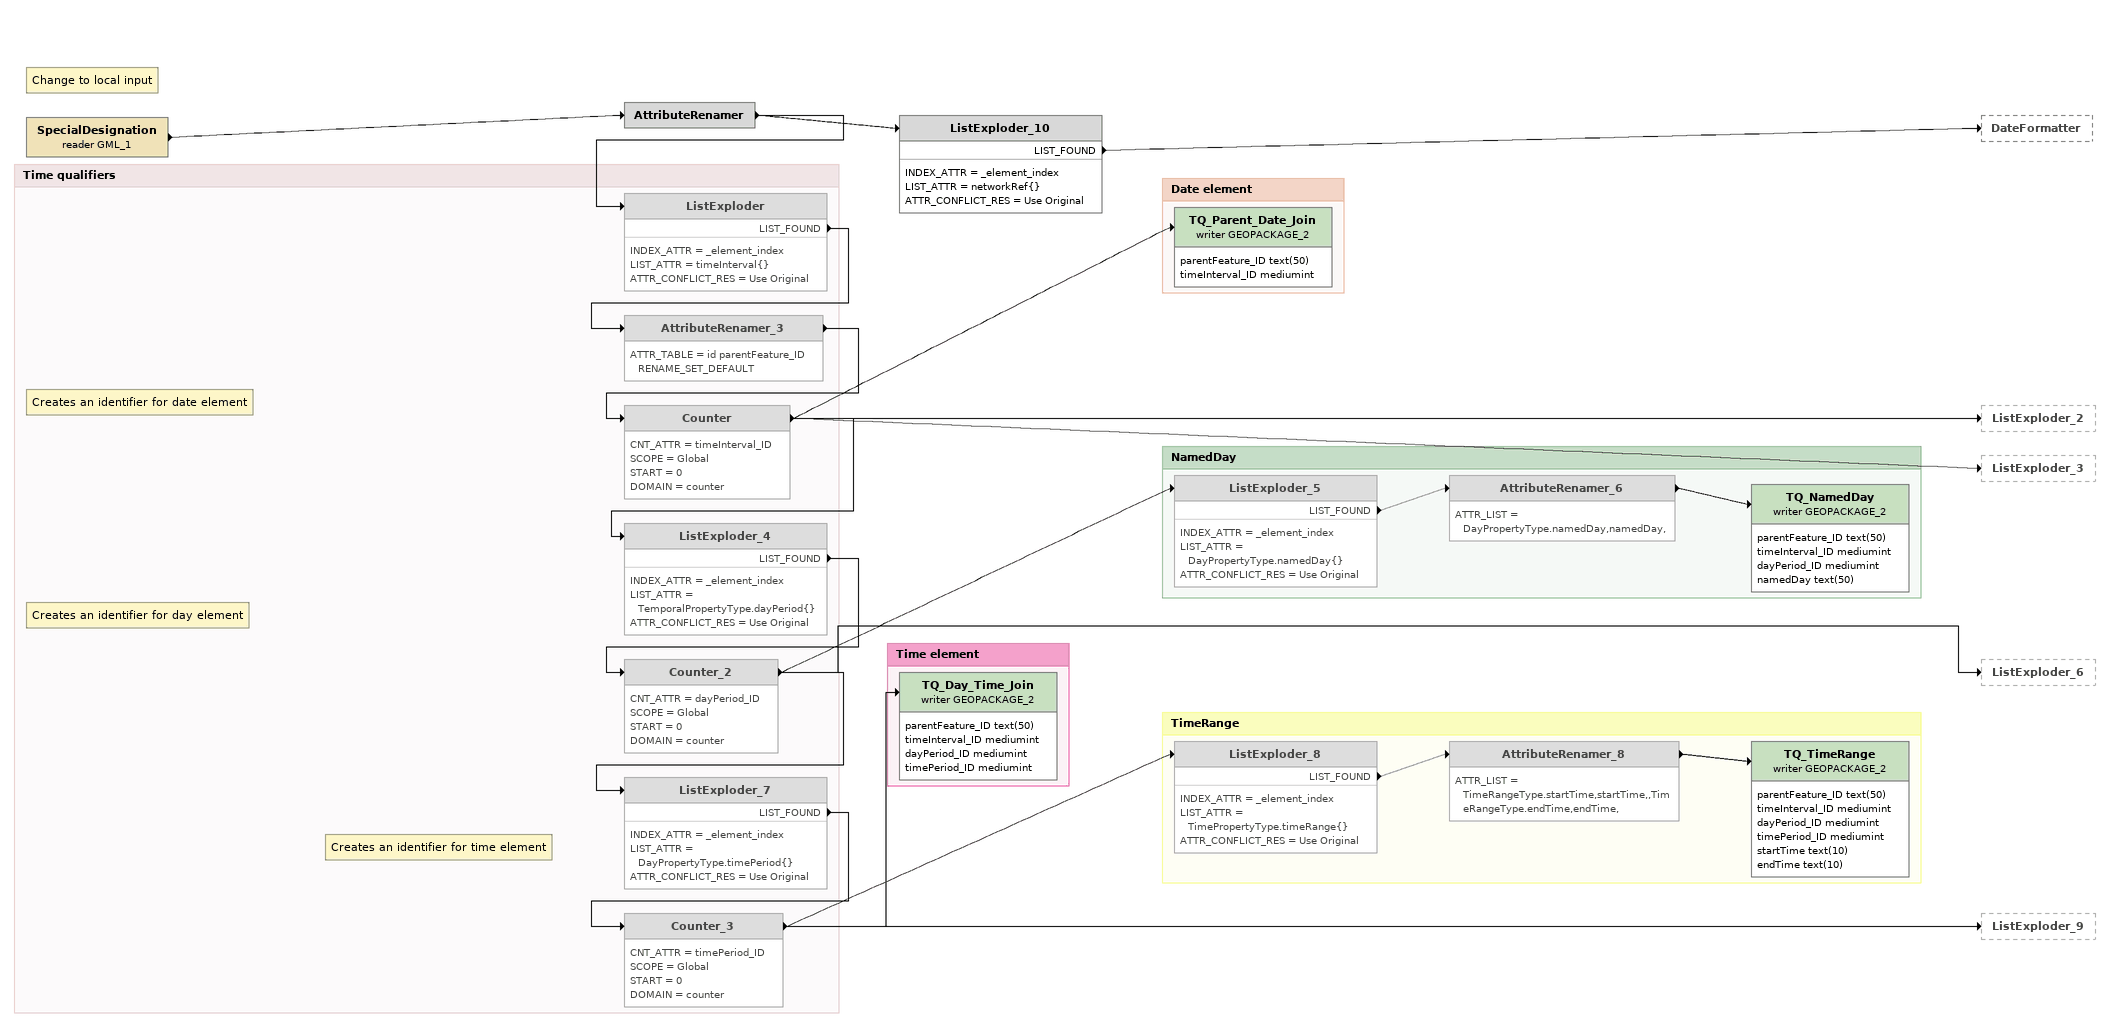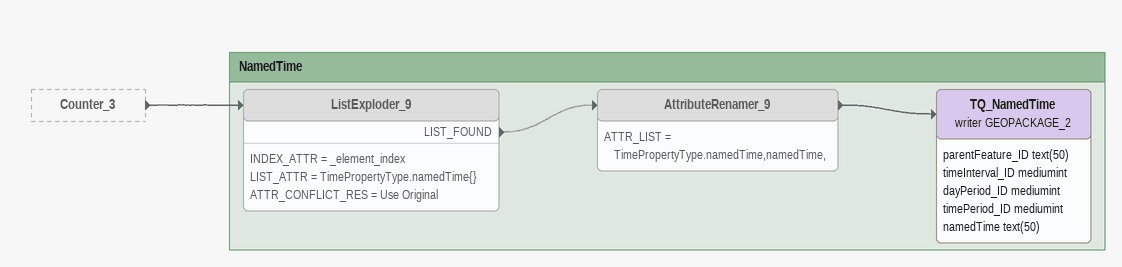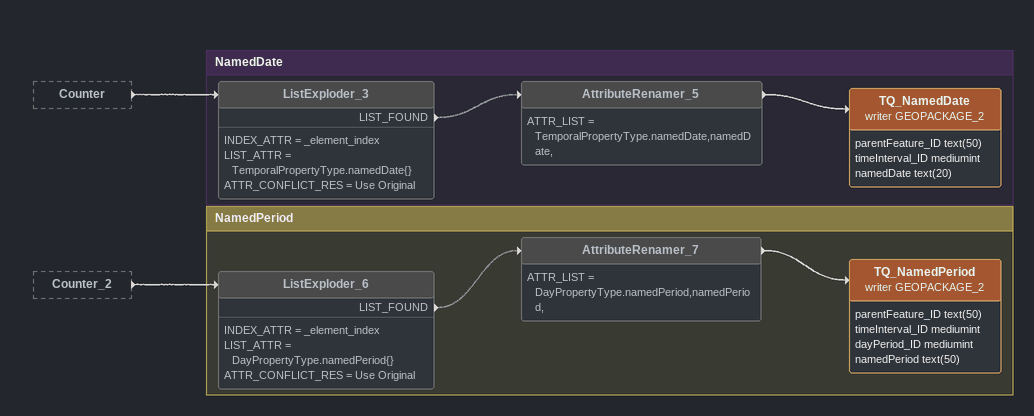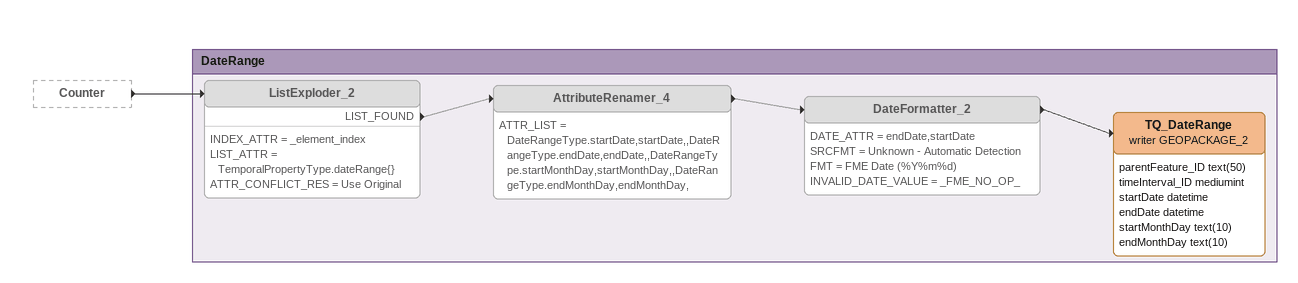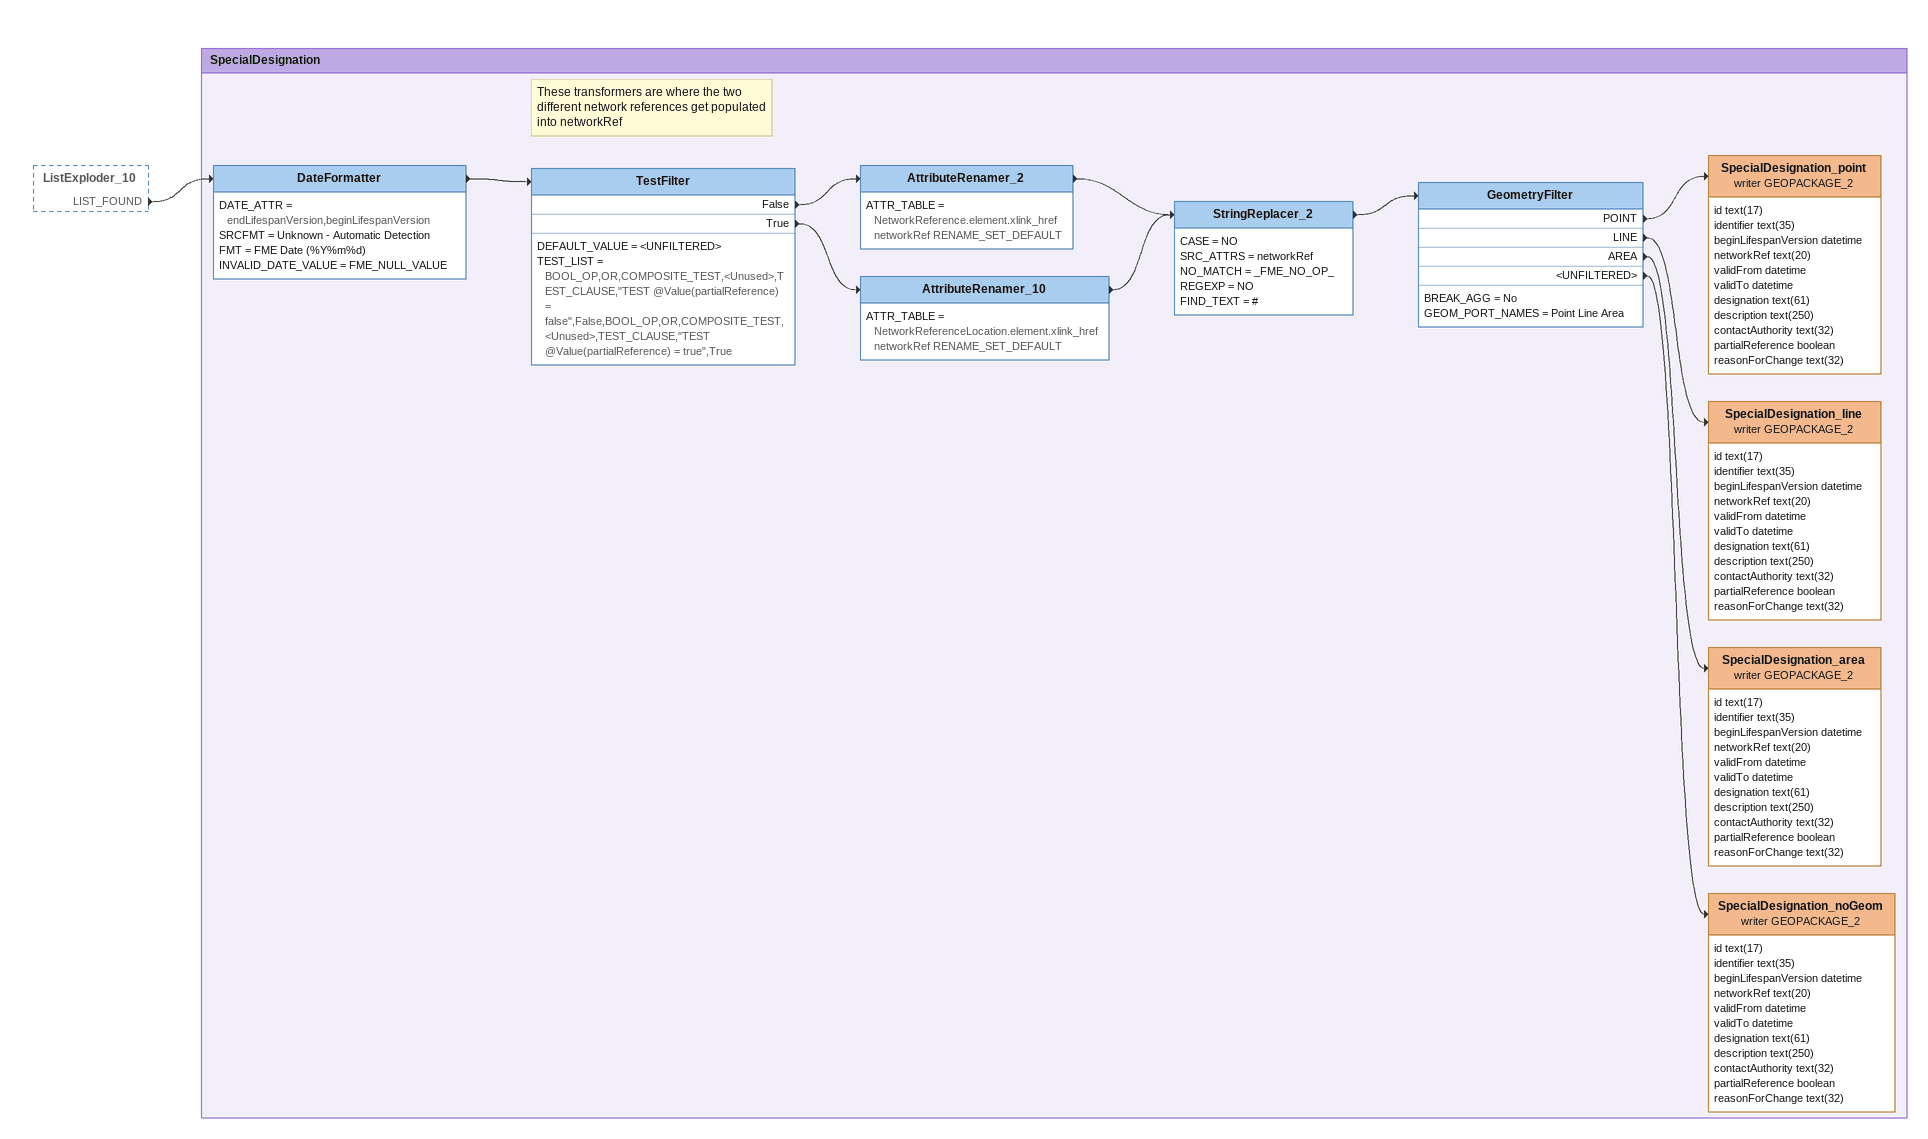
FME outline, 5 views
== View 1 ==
Note: Change to local input
SpecialDesignation (reader GML_1)
    -> AttributeRenamer
AttributeRenamer
    -> ListExploder_10
    -> ListExploder
ListExploder_10
    INDEX_ATTR = _element_index
    LIST_ATTR = networkRef{}
    ATTR_CONFLICT_RES = Use Original
    LIST_FOUND -> DateFormatter

Bookmark: Time qualifiers
ListExploder [off]
    INDEX_ATTR = _element_index
    LIST_ATTR = timeInterval{}
    ATTR_CONFLICT_RES = Use Original
    LIST_FOUND -> AttributeRenamer_3
AttributeRenamer_3 [off]
    ATTR_TABLE = id parentFeature_ID RENAME_SET_DEFAULT
    -> Counter
Note: Creates an identifier for date element
Counter [off]
    CNT_ATTR = timeInterval_ID
    SCOPE = Global
    START = 0
    DOMAIN = counter
    -> ListExploder_2
    -> ListExploder_3
    -> ListExploder_4
    -> TQ_Parent_Date_Join (writer GEOPACKAGE_2)
ListExploder_4 [off]
    INDEX_ATTR = _element_index
    LIST_ATTR = TemporalPropertyType.dayPeriod{}
    ATTR_CONFLICT_RES = Use Original
    LIST_FOUND -> Counter_2
Note: Creates an identifier for day element
Counter_2 [off]
    CNT_ATTR = dayPeriod_ID
    SCOPE = Global
    START = 0
    DOMAIN = counter
    -> ListExploder_5
    -> ListExploder_6
    -> ListExploder_7
ListExploder_7 [off]
    INDEX_ATTR = _element_index
    LIST_ATTR = DayPropertyType.timePeriod{}
    ATTR_CONFLICT_RES = Use Original
    LIST_FOUND -> Counter_3
Note: Creates an identifier for time element
Counter_3 [off]
    CNT_ATTR = timePeriod_ID
    SCOPE = Global
    START = 0
    DOMAIN = counter
    -> ListExploder_8
    -> ListExploder_9
    -> TQ_Day_Time_Join (writer GEOPACKAGE_2)

Bookmark: Date element
TQ_Parent_Date_Join (writer GEOPACKAGE_2)
    attributes: parentFeature_ID text(50), timeInterval_ID mediumint

Bookmark: NamedDay
ListExploder_5 [off]
    INDEX_ATTR = _element_index
    LIST_ATTR = DayPropertyType.namedDay{}
    ATTR_CONFLICT_RES = Use Original
    LIST_FOUND -> AttributeRenamer_6 [off]
AttributeRenamer_6 [off]
    ATTR_LIST = DayPropertyType.namedDay,namedDay,
    -> TQ_NamedDay (writer GEOPACKAGE_2)
TQ_NamedDay (writer GEOPACKAGE_2)
    attributes: parentFeature_ID text(50), timeInterval_ID mediumint, dayPeriod_ID mediumint, namedDay text(50)

Bookmark: Time element
TQ_Day_Time_Join (writer GEOPACKAGE_2)
    attributes: parentFeature_ID text(50), timeInterval_ID mediumint, dayPeriod_ID mediumint, timePeriod_ID mediumint

Bookmark: TimeRange
ListExploder_8 [off]
    INDEX_ATTR = _element_index
    LIST_ATTR = TimePropertyType.timeRange{}
    ATTR_CONFLICT_RES = Use Original
    LIST_FOUND -> AttributeRenamer_8 [off]
AttributeRenamer_8 [off]
    ATTR_LIST = TimeRangeType.startTime,startTime,,TimeRangeType.endTime,endTime,
    -> TQ_TimeRange (writer GEOPACKAGE_2)
TQ_TimeRange (writer GEOPACKAGE_2)
    attributes: parentFeature_ID text(50), timeInterval_ID mediumint, dayPeriod_ID mediumint, timePeriod_ID mediumint, startTime text(10), endTime text(10)

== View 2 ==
Counter_3 [outside]
    -> ListExploder_9

Bookmark: NamedTime
ListExploder_9 [off]
    INDEX_ATTR = _element_index
    LIST_ATTR = TimePropertyType.namedTime{}
    ATTR_CONFLICT_RES = Use Original
    LIST_FOUND -> AttributeRenamer_9 [off]
AttributeRenamer_9 [off]
    ATTR_LIST = TimePropertyType.namedTime,namedTime,
    -> TQ_NamedTime (writer GEOPACKAGE_2)
TQ_NamedTime (writer GEOPACKAGE_2)
    attributes: parentFeature_ID text(50), timeInterval_ID mediumint, dayPeriod_ID mediumint, timePeriod_ID mediumint, namedTime text(50)

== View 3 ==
Counter [outside]
    -> ListExploder_3
Counter_2 [outside]
    -> ListExploder_6

Bookmark: NamedDate
ListExploder_3 [off]
    INDEX_ATTR = _element_index
    LIST_ATTR = TemporalPropertyType.namedDate{}
    ATTR_CONFLICT_RES = Use Original
    LIST_FOUND -> AttributeRenamer_5 [off]
AttributeRenamer_5 [off]
    ATTR_LIST = TemporalPropertyType.namedDate,namedDate,
    -> TQ_NamedDate (writer GEOPACKAGE_2)
TQ_NamedDate (writer GEOPACKAGE_2)
    attributes: parentFeature_ID text(50), timeInterval_ID mediumint, namedDate text(20)

Bookmark: NamedPeriod
ListExploder_6 [off]
    INDEX_ATTR = _element_index
    LIST_ATTR = DayPropertyType.namedPeriod{}
    ATTR_CONFLICT_RES = Use Original
    LIST_FOUND -> AttributeRenamer_7 [off]
AttributeRenamer_7 [off]
    ATTR_LIST = DayPropertyType.namedPeriod,namedPeriod,
    -> TQ_NamedPeriod (writer GEOPACKAGE_2)
TQ_NamedPeriod (writer GEOPACKAGE_2)
    attributes: parentFeature_ID text(50), timeInterval_ID mediumint, dayPeriod_ID mediumint, namedPeriod text(50)

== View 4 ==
Counter [outside]
    -> ListExploder_2

Bookmark: DateRange
ListExploder_2 [off]
    INDEX_ATTR = _element_index
    LIST_ATTR = TemporalPropertyType.dateRange{}
    ATTR_CONFLICT_RES = Use Original
    LIST_FOUND -> AttributeRenamer_4 [off]
AttributeRenamer_4 [off]
    ATTR_LIST = DateRangeType.startDate,startDate,,DateRangeType.endDate,endDate,,DateRangeType.startMonthDay,startMonthDay,,DateRangeType.endMonthDay,endMonthDay,
    -> DateFormatter_2 [off]
DateFormatter_2 [off]
    DATE_ATTR = endDate,startDate
    SRCFMT = Unknown - Automatic Detection
    FMT = FME Date (%Y%m%d)
    INVALID_DATE_VALUE = _FME_NO_OP_
    -> TQ_DateRange (writer GEOPACKAGE_2)
TQ_DateRange (writer GEOPACKAGE_2)
    attributes: parentFeature_ID text(50), timeInterval_ID mediumint, startDate datetime, endDate datetime, startMonthDay text(10), endMonthDay text(10)

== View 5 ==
ListExploder_10 [outside]
    LIST_FOUND -> DateFormatter

Bookmark: SpecialDesignation
DateFormatter
    DATE_ATTR = endLifespanVersion,beginLifespanVersion
    SRCFMT = Unknown - Automatic Detection
    FMT = FME Date (%Y%m%d)
    INVALID_DATE_VALUE = FME_NULL_VALUE
    -> TestFilter
TestFilter
    DEFAULT_VALUE = <UNFILTERED>
    TEST_LIST = BOOL_OP,OR,COMPOSITE_TEST,<Unused>,TEST_CLAUSE,"TEST @Value(partialReference) = false",False,BOOL_OP,OR,COMPOSITE_TEST,<Unused>,TEST_CLAUSE,"TEST @Value(partialReference) = true",True
    False -> AttributeRenamer_2
    True -> AttributeRenamer_10
Note: These transformers are where the two different network references get populated into networkRef
AttributeRenamer_2
    ATTR_TABLE = NetworkReference.element.xlink_href networkRef RENAME_SET_DEFAULT
    -> StringReplacer_2
AttributeRenamer_10
    ATTR_TABLE = NetworkReferenceLocation.element.xlink_href networkRef RENAME_SET_DEFAULT
    -> StringReplacer_2
StringReplacer_2
    CASE = NO
    SRC_ATTRS = networkRef
    NO_MATCH = _FME_NO_OP_
    REGEXP = NO
    FIND_TEXT = #
    -> GeometryFilter
GeometryFilter
    BREAK_AGG = No
    GEOM_PORT_NAMES = Point Line Area
    POINT -> SpecialDesignation_point (writer GEOPACKAGE_2)
    LINE -> SpecialDesignation_line (writer GEOPACKAGE_2)
    AREA -> SpecialDesignation_area (writer GEOPACKAGE_2)
    <UNFILTERED> -> SpecialDesignation_noGeom (writer GEOPACKAGE_2)
SpecialDesignation_point (writer GEOPACKAGE_2)
    attributes: id text(17), identifier text(35), beginLifespanVersion datetime, networkRef text(20), validFrom datetime, validTo datetime, designation text(61), description text(250), contactAuthority text(32), partialReference boolean, reasonForChange text(32)
SpecialDesignation_line (writer GEOPACKAGE_2)
    attributes: id text(17), identifier text(35), beginLifespanVersion datetime, networkRef text(20), validFrom datetime, validTo datetime, designation text(61), description text(250), contactAuthority text(32), partialReference boolean, reasonForChange text(32)
SpecialDesignation_area (writer GEOPACKAGE_2)
    attributes: id text(17), identifier text(35), beginLifespanVersion datetime, networkRef text(20), validFrom datetime, validTo datetime, designation text(61), description text(250), contactAuthority text(32), partialReference boolean, reasonForChange text(32)
SpecialDesignation_noGeom (writer GEOPACKAGE_2)
    attributes: id text(17), identifier text(35), beginLifespanVersion datetime, networkRef text(20), validFrom datetime, validTo datetime, designation text(61), description text(250), contactAuthority text(32), partialReference boolean, reasonForChange text(32)
